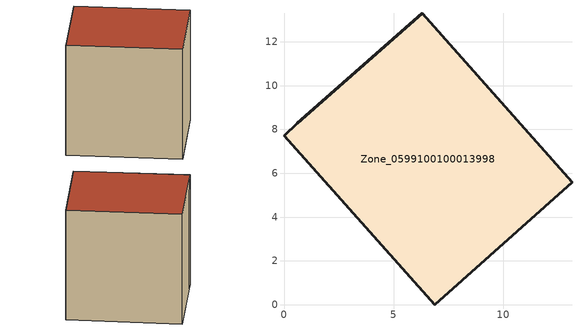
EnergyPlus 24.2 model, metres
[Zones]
Zone_0599100100013998
 floor ground (C_G): 13.13,5.58 6.89,0 0,7.72 0.61,8.27 6.31,13.3 z0
 wall outside (C_F): 6.89,0 13.13,5.58 6.31,13.3 0.61,8.27 0,7.72 6.89,0 z0:10.67
 roof outside (C_R): 13.13,5.58 6.31,13.3 0.61,8.27 0,7.72 6.89,0 z10.67
[BUILDING]
Pand.0599100100013998: North Axis=0; Terrain=City; Loads Convergence Tolerance Value=0.04; Temperature Convergence Tolerance Value=0.4; Solar Distribution=FullExterior; Maximum Number of Warmup Days=25; Minimum Number of Warmup Days=1
[Site:Location]
Rotterdam.The.Hague.AP_ZH_NLD Design_Conditions: Latitude=51.96; Longitude=4.45; Time Zone=1; Elevation=-4.5
[SITE:GROUNDTEMPERATURE:BUILDINGSURFACE]
18, 18, 18, 18, 18, 18, 18, 18, 18, 18, 18, 18
[MATERIAL] Thermal Absorptance=0.9; Solar Absorptance=0.7; Visible Absorptance=0.7
Name | Roughness | Thickness | Conductivity | Density | Specific Heat
G.TI.2015-2018 | MediumSmooth | 0.15 | 0.0428571 | 540 | 1210
F.TI.2015-2018 | Rough | 0.3 | 0.0666667 | 1920 | 840
R.TI.2015-2018 | MediumRough | 0.2 | 0.0333333 | 1500 | 1000
[CONSTRUCTION]
C_G: G.TI.2015-2018
C_F: F.TI.2015-2018
C_R: R.TI.2015-2018
[ZONE]
Zone_0599100100013998: Type=1; Multiplier=1; Ceiling Height=Autocalculate; Volume=Autocalculate; Floor Area=autocalculate; Part of Total Floor Area=Yes
[ZONEINFILTRATION:DESIGNFLOWRATE]
Infil_Zone_0599100100013998: Zone or ZoneList or Space or SpaceList=Zone_0599100100013998; Schedule=AlwaysOn; Design Flow Rate Calculation Method=Flow/Area; Flow Rate per Floor Area=0.0015; Constant Term Coefficient=1; Temperature Term Coefficient=0; Velocity Term Coefficient=0; Velocity Squared Term Coefficient=0
[HVACTEMPLATE:ZONE:IDEALLOADSAIRSYSTEM]
Zone_0599100100013998: Maximum Heating Supply Air Temperature=50; Minimum Cooling Supply Air Temperature=13; Maximum Heating Supply Air Humidity Ratio=0.0156; Minimum Cooling Supply Air Humidity Ratio=0.0077; Heating Limit=NoLimit; Cooling Limit=NoLimit; Dehumidification Control Type=ConstantSensibleHeatRatio; Cooling Sensible Heat Ratio=0.7; Dehumidification Setpoint=60; Humidification Control Type=None; Humidification Setpoint=30; Outdoor Air Method=None; Outdoor Air Flow Rate per Person=0.00944; Outdoor Air Flow Rate per Zone Floor Area=0; Outdoor Air Flow Rate per Zone=0; Demand Controlled Ventilation Type=None; Outdoor Air Economizer Type=NoEconomizer; Heat Recovery Type=None; Sensible Heat Recovery Effectiveness=0.7; Latent Heat Recovery Effectiveness=0.65
[ZONECONTROL:THERMOSTAT]
ThermostatControl_Zone_0599100100013998: Zone or ZoneList=Zone_0599100100013998; Control Type Schedule=DualSetpointControlType; Control 1=Thermostat_Zone_0599100100013998; Temperature Difference Between Cutout And Setpoint=0
[THERMOSTATSETPOINT:DUALSETPOINT]
Thermostat_Zone_0599100100013998: Heating Setpoint Temperature Schedule=HeatingSetpoint_Zone_0599100100013998; Cooling Setpoint Temperature Schedule=CoolingSetpoint_Zone_0599100100013998
[SCHEDULE:COMPACT]
HeatingSetpoint_Zone_0599100100013998: Through: 12/31, For: AllDays, Until: 24:00, 21
CoolingSetpoint_Zone_0599100100013998: Through: 12/31, For: AllDays, Until: 24:00, 24
DualSetpointControlType: Through: 12/31, For: AllDays, Until: 24:00, 4
AlwaysOn: Through: 12/31, For: AllDays, Until: 24:00, 1
